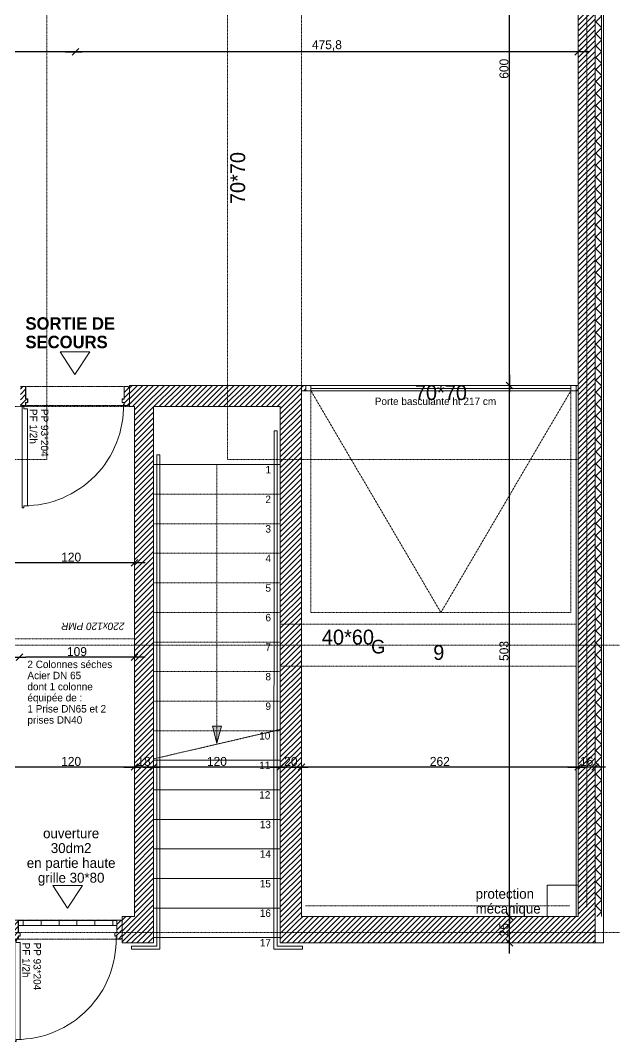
# Model space of a CAD drawing. Header units: millimetres. Extents: x -26249 to 60250, y -21218 to 23336.
# Drawn here: x 16080 to 16642, y -5472 to -4505 of the extents above; entities that cross this region are included whole.
import ezdxf

# ---------------------------------------------------------------- set-up
doc = ezdxf.new("R2010")
doc.units = ezdxf.units.MM
for name, pattern in [('Style de ligne -1', [0.41664, 0.20828, -0.20836]), ('Style de ligne -13', [0.147638, 0.098425, -0.049213]), ('Style de ligne -5', [0.20828, 0.069425, -0.138855]), ('Style de ligne -6', [1.04164, 0.625, -0.20828, 0.06943, -0.13893]), ('VW-01', [0.41656, 0.20828, -0.20828])]:
    doc.linetypes.add(name, pattern=pattern)
doc.layers.add('B BATI-structure', color=1, linetype='VW-01', lineweight=18, true_color=0xff0000)
doc.layers.add('C ANNOTATIONS-axes horizontaux', color=1, linetype='Style de ligne -1', lineweight=13, true_color=0xff0000)
for name, color, linetype, lineweight in [('B GÈnÈral_Hatch', 7, 'Continuous', 5), ('B Général', 7, 'Continuous', 5), ('C ANNOTATIONS-cotation', 7, 'Continuous', 5), ('C ANNOTATIONS-PMR', 7, 'Style de ligne -5', 5), ('C ANNOTATIONS-prestations', 7, 'Continuous', 5), ('C ANNOTATIONS-prestations_Hatch', 7, 'Continuous', 5), ('C ANNOTATIONS-texte', 7, 'Continuous', 5)]:
    doc.layers.add(name, color=color, linetype=linetype, lineweight=lineweight)
doc.styles.add('Arial', font='arial.ttf')
doc.styles.add('Eurostile', font='')
doc.styles.add('Eurostile (bold)', font='')
doc.styles.add('Eurostile (italic)', font='')
doc.styles.get('Eurostile').set_extended_font_data('Eurostile')
doc.styles.get('Eurostile (bold)').set_extended_font_data('Eurostile', bold=True)
doc.styles.get('Eurostile (italic)').set_extended_font_data('Eurostile', italic=True)
doc.dimstyles.new('100é', dxfattribs={"dimtxt": 20.229601, "dimasz": 6.232178, "dimexe": 10, "dimexo": 25, "dimgap": 1, "dimtad": 1, "dimdec": 1, "dimtxsty": 'Arial', "dimblk": 'VW_SLASH', "dimblk1": 'VW_SLASH', "dimblk2": 'VW_SLASH', "dimcen": 0, "dimdle": 10, "dimazin": 0, "dimtfac": 1, "dimtdec": 1, "dimtix": 1, "dimtmove": 0, "dimatfit": 0, "dimldrblk": 'VW_FILLEDARROW', "dimfxl": 25, "dimfxlon": 1, "dimfrac": 2, "dimtolj": 1, "dimarcsym": 0})
pattern_1 = [(45, (8993.1033, -8630.2194), (2.4253472, -2.6458333), [])]
pattern_2 = [(45, (0, 0), (2.42535, -2.64583), [])]

# ---------------------------------------------------------------- blocks, each defined once
blk = doc.blocks.new('Rectangle 220.120 PMR')
at = {"layer": 'B Général', "color": 154, "linetype": 'VW-01', "true_color": 0x0053a6, "flags": 128}
blk.add_lwpolyline([(-60, 110), (60, 110), (60, -110), (-60, -110)], close=True, dxfattribs=at)
at = {"layer": 'B Général', "color": 154, "true_color": 0x0053a6, "insert": (-20.59, 98.12), "char_height": 7.059, "attachment_point": 5, "line_spacing_factor": 0.894142, "style": 'Eurostile (italic)'}
blk.add_mtext('220x120 PMR', dxfattribs=at)
blk = doc.blocks.new('Porte basculante ht200cm')
at = {"layer": 'B Général', "color": 7, "linetype": 'Style de ligne -1', "lineweight": 5}
for p, q in [((-123, -2.5), (0, -212.5)), ((0, -212.5), (123, -2.5))]:
    blk.add_line(p, q, dxfattribs=at)
at = {"layer": 'B Général', "color": 7, "linetype": 'Continuous', "lineweight": 5, "flags": 128}
for points in [[(-128, 2.5), (128, 2.5), (128, -2.5), (-128, -2.5)], [(-123, 2.5), (123, 2.5), (123, -0.5), (-123, -0.5)]]:
    blk.add_lwpolyline(points, close=True, dxfattribs=at)
at = {"layer": 'B Général', "flags": 128}
for points in [[(-128, 2.5), (-123, 2.5), (-123, -2.5), (-128, -2.5)], [(123, 2.5), (128, 2.5), (128, -2.5), (123, -2.5)]]:
    blk.add_lwpolyline(points, close=True, dxfattribs=at)
at = {"layer": 'B Général', "color": 7, "linetype": 'Style de ligne -1', "lineweight": 5, "flags": 128}
blk.add_lwpolyline([(-123, -2.5), (123, -2.5), (123, -212.5), (-123, -212.5)], close=True, dxfattribs=at)
at = {"layer": 'B Général', "insert": (-66, -238.42), "char_height": 12.94, "attachment_point": 1, "line_spacing_factor": 0.894142, "style": 'Eurostile'}
blk.add_mtext('G', dxfattribs=at)
at = {"layer": 'C ANNOTATIONS-prestations', "insert": (-62.58, -8.98), "char_height": 7.059, "attachment_point": 1, "line_spacing_factor": 0.894142, "style": 'Eurostile'}
blk.add_mtext('Porte basculante ht 217 cm', dxfattribs=at)
blk = doc.blocks.new('Groupe-2-1')
at = {"layer": 'B GÈnÈral_Hatch', "linetype": 'Continuous', "lineweight": 0}
blk.add_hatch(color=7, dxfattribs=at).paths.add_polyline_path([(7276.74, 3456.58), (7272.48, 3440.7), (7268.23, 3456.58)])
at = {"layer": 'B Général', "color": 7, "linetype": 'VW-01'}
for p, q in [((7212.48, 3704.39), (7332.48, 3704.39)), ((7272.48, 3704.39), (7272.48, 3440.7)), ((7212.48, 3676.39), (7332.48, 3676.39)), ((7212.48, 3648.39), (7332.48, 3648.39)), ((7212.48, 3620.39), (7332.48, 3620.39)), ((7212.48, 3592.39), (7332.48, 3592.39)), ((7212.48, 3564.39), (7332.48, 3564.39)), ((7212.48, 3536.39), (7332.48, 3536.39)), ((7212.48, 3508.39), (7332.48, 3508.39)), ((7212.48, 3480.39), (7332.48, 3480.39)), ((7212.48, 3425.68), (7332.48, 3453.55)), ((7212.48, 3452.39), (7332.48, 3452.39))]:
    blk.add_line(p, q, dxfattribs=at)
at = {"layer": 'B Général', "color": 7, "linetype": 'Continuous'}
for p, q in [((7212.48, 3424.39), (7332.48, 3424.39)), ((7212.48, 3396.39), (7332.48, 3396.39)), ((7212.48, 3368.39), (7332.48, 3368.39)), ((7212.48, 3340.39), (7332.48, 3340.39)), ((7212.48, 3312.39), (7332.48, 3312.39)), ((7212.48, 3284.39), (7332.48, 3284.39)), ((7212.48, 3256.39), (7332.48, 3256.39))]:
    blk.add_line(p, q, dxfattribs=at)
at = {"layer": 'B Général', "color": 7, "linetype": 'Continuous', "lineweight": 5, "flags": 128}
for points in [[(7353.49, 3248.43), (7353.49, 3245.43), (7326.49, 3245.43), (7326.49, 3254.38), (7326.48, 3254.39), (7326.54, 3736.39), (7329.48, 3736.39), (7329.48, 3248.43)], [(7191.48, 3248.43), (7191.48, 3245.43), (7218.48, 3245.43), (7218.48, 3254.38), (7218.48, 3254.39), (7218.43, 3713.57), (7215.49, 3713.57), (7215.48, 3248.43)], [(7276.74, 3456.58), (7272.48, 3440.7), (7268.23, 3456.58)]]:
    blk.add_lwpolyline(points, close=True, dxfattribs=at)
at = {"layer": 'B Général', "color": 7, "linetype": 'VW-01', "flags": 128}
blk.add_lwpolyline([(7332.48, 3453.55), (7332.48, 3704.39), (7212.48, 3704.39), (7212.48, 3425.68)], dxfattribs=at)
at = {"layer": 'C ANNOTATIONS-prestations', "attachment_point": 2, "line_spacing_factor": 0.894142, "style": 'Eurostile'}
for s, insert, char_height in [('1', (7321.04, 3703.09), 7.06), ('2', (7321.04, 3675.09), 7.06), ('3', (7321.04, 3647.09), 7.06), ('4', (7321.04, 3619.09), 7.06), ('5', (7321.04, 3591.09), 7.06), ('6', (7321.04, 3563.09), 7.06), ('7', (7321.04, 3535.09), 7.06), ('8', (7321.04, 3507.09), 7.06), ('9', (7321.04, 3479.09), 7.06), ('10', (7317.79, 3451.09), 7.059), ('11', (7317.79, 3423.09), 7.059), ('12', (7317.79, 3395.09), 7.059), ('13', (7318.3, 3367.09), 7.059), ('14', (7318.3, 3339.09), 7.059), ('15', (7318.3, 3311.09), 7.059), ('16', (7318.3, 3283.09), 7.059), ('17', (7318.3, 3255.09), 7.059)]:
    blk.add_mtext(s, dxfattribs=dict(at, insert=insert, char_height=char_height))
blk = doc.blocks.new('Parking Spaces-6')
at = {"layer": 'B Général', "color": 7, "linetype": 'Continuous', "lineweight": 5}
for p, q in [((0, 0), (0, 500)), ((260, 0), (260, 500)), ((0, 0), (260, 0))]:
    blk.add_line(p, q, dxfattribs=at)
at = {"layer": 'B Général', "color": 7, "insert": (130, 250), "char_height": 14.12, "attachment_point": 5, "line_spacing_factor": 0.894142, "style": 'Eurostile'}
blk.add_mtext('9', dxfattribs=at)
blk = doc.blocks.new('PP 93_204 PF1_2h mur20')
at = {"layer": 'B GÈnÈral_Hatch', "linetype": 'Continuous', "lineweight": 5}
h = blk.add_hatch(dxfattribs=at)
h.set_pattern_fill('50_BETON', style=0, pattern_type=2)
h.set_pattern_definition(pattern_2)
edge = h.paths.add_edge_path()
edge.add_line((-51.6, -8.95), (-50.94, -8.37))
edge.add_line((-50.94, -8.37), (-50.93, -8.36))
edge.add_arc((-50.79, -8.52), 0.2, 48.99091, 131.00909, ccw=False)
edge.add_line((-50.66, -8.36), (-50.65, -8.37))
edge.add_line((-50.65, -8.37), (-50.1, -8.86))
edge.add_line((-50.1, -8.86), (-50.1, -8.86))
edge.add_arc((-50.06, -8.82), 0.05, 228.99091, 270)
edge.add_line((-50.06, -8.87), (-50.06, -8.87))
edge.add_line((-50.06, -8.87), (-46.7, -8.87))
edge.add_line((-46.7, -8.87), (-46.69, -8.87))
edge.add_arc((-46.69, -8.83), 0.0435, 270, 360)
edge.add_line((-46.65, -8.83), (-46.65, 2.7))
edge.add_arc((-46.48, 2.7), 0.174, 90, 180, ccw=False)
edge.add_line((-46.48, 2.87), (-46.45, 2.87))
edge.add_line((-46.45, 2.87), (-44.9, 2.87))
edge.add_line((-44.9, 2.87), (-44.89, 2.87))
edge.add_arc((-44.89, 2.91), 0.0435, 270, 360)
edge.add_line((-44.85, 2.91), (-44.85, 5.96))
edge.add_arc((-44.89, 5.96), 0.0435, 0, 90)
edge.add_line((-44.89, 6), (-44.9, 6))
edge.add_line((-44.9, 6), (-46.45, 6))
edge.add_line((-46.45, 6), (-46.48, 6))
edge.add_arc((-46.48, 6.17), 0.174, 180, 270, ccw=False)
edge.add_line((-46.65, 6.17), (-46.65, 8.83))
edge.add_arc((-46.69, 8.83), 0.0435, 0, 90)
edge.add_line((-46.69, 8.87), (-46.7, 8.87))
edge.add_line((-46.7, 8.87), (-50.06, 8.87))
edge.add_line((-50.06, 8.87), (-50.06, 8.87))
edge.add_arc((-50.06, 8.82), 0.05, 90, 131.00909)
edge.add_line((-50.1, 8.86), (-50.1, 8.86))
edge.add_line((-50.1, 8.86), (-50.65, 8.37))
edge.add_line((-50.65, 8.37), (-50.66, 8.37))
edge.add_arc((-50.79, 8.52), 0.2, 233.09668, 311.00909, ccw=False)
edge.add_line((-50.91, 8.36), (-50.92, 8.36))
edge.add_line((-50.92, 8.36), (-51.44, 8.81))
edge.add_line((-51.44, 8.81), (-51.44, 8.81))
edge.add_line((-51.44, 8.81), (-51.6, 8.95))
edge.add_line((-51.6, 8.95), (-51.6, -8.95))
h = blk.add_hatch(dxfattribs=at)
h.set_pattern_fill('50_BETON', style=0, pattern_type=2)
h.set_pattern_definition(pattern_2)
edge = h.paths.add_edge_path()
edge.add_line((51.6, -8.95), (50.94, -8.37))
edge.add_line((50.94, -8.37), (50.93, -8.36))
edge.add_arc((50.79, -8.52), 0.2, 48.99091, 131.00909)
edge.add_line((50.66, -8.36), (50.65, -8.37))
edge.add_line((50.65, -8.37), (50.1, -8.86))
edge.add_line((50.1, -8.86), (50.1, -8.86))
edge.add_arc((50.06, -8.82), 0.05, 270, 311.00909, ccw=False)
edge.add_line((50.06, -8.87), (50.06, -8.87))
edge.add_line((50.06, -8.87), (46.7, -8.87))
edge.add_line((46.7, -8.87), (46.69, -8.87))
edge.add_arc((46.69, -8.83), 0.0435, 180, 270, ccw=False)
edge.add_line((46.65, -8.83), (46.65, 2.7))
edge.add_arc((46.48, 2.7), 0.174, 0, 90)
edge.add_line((46.48, 2.87), (46.45, 2.87))
edge.add_line((46.45, 2.87), (44.9, 2.87))
edge.add_line((44.9, 2.87), (44.89, 2.87))
edge.add_arc((44.89, 2.91), 0.0435, 180, 270, ccw=False)
edge.add_line((44.85, 2.91), (44.85, 5.96))
edge.add_arc((44.89, 5.96), 0.0435, 90, 180, ccw=False)
edge.add_line((44.89, 6), (44.9, 6))
edge.add_line((44.9, 6), (46.45, 6))
edge.add_line((46.45, 6), (46.48, 6))
edge.add_arc((46.48, 6.17), 0.174, 270, 360)
edge.add_line((46.65, 6.17), (46.65, 8.83))
edge.add_arc((46.69, 8.83), 0.0435, 90, 180, ccw=False)
edge.add_line((46.69, 8.87), (46.7, 8.87))
edge.add_line((46.7, 8.87), (50.06, 8.87))
edge.add_line((50.06, 8.87), (50.06, 8.87))
edge.add_arc((50.06, 8.82), 0.05, 48.99091, 90, ccw=False)
edge.add_line((50.1, 8.86), (50.1, 8.86))
edge.add_line((50.1, 8.86), (50.65, 8.37))
edge.add_line((50.65, 8.37), (50.66, 8.37))
edge.add_arc((50.79, 8.52), 0.2, 228.99091, 306.90332)
edge.add_line((50.91, 8.36), (50.92, 8.36))
edge.add_line((50.92, 8.36), (51.44, 8.81))
edge.add_line((51.44, 8.81), (51.44, 8.81))
edge.add_line((51.44, 8.81), (51.6, 8.95))
edge.add_line((51.6, 8.95), (51.6, -8.95))
at = {"layer": 'B Général', "linetype": 'Style de ligne -13', "lineweight": 5}
for p, q in [((46.7, 9), (-46.7, 9)), ((46.7, -9), (-46.7, -9))]:
    blk.add_line(p, q, dxfattribs=at)
at = {"layer": 'B Général', "color": 7, "linetype": 'Continuous', "lineweight": 5, "flags": 128}
blk.add_lwpolyline([(45, 12), (48.5, 12), (48.5, 10), (50, 10), (50.01, 106), (48.51, 106), (48.51, 104), (45.01, 104)], close=True, dxfattribs=at)
at = {"layer": 'B Général', "linetype": 'Continuous', "lineweight": 5, "flags": 128}
for points in [[(-46.5, 8.83), (-46.5, 6.17, 0.414214), (-46.46, 6.13), (-46.45, 6.13), (-44.9, 6.13), (-44.87, 6.13, -0.414214), (-44.7, 5.96), (-44.7, 2.91, -0.414214), (-44.87, 2.74), (-44.9, 2.74), (-46.45, 2.74), (-46.46, 2.74, 0.414214), (-46.5, 2.7), (-46.5, -8.83, -0.414214), (-46.67, -9), (-46.7, -9), (-50.06, -9), (-50.07, -9, -0.18087), (-50.2, -8.95), (-50.2, -8.95), (-50.76, -8.47), (-50.76, -8.46, 0.373975), (-50.83, -8.46), (-50.83, -8.47), (-51.49, -9.04), (-51.6, -8.95), (-50.94, -8.37), (-50.93, -8.36, -0.373975), (-50.66, -8.36), (-50.65, -8.37), (-50.1, -8.86), (-50.1, -8.86, 0.18087), (-50.06, -8.87), (-50.06, -8.87), (-46.7, -8.87), (-46.69, -8.87, 0.414214), (-46.65, -8.83), (-46.65, 2.7, -0.414214), (-46.48, 2.87), (-46.45, 2.87), (-44.9, 2.87), (-44.89, 2.87, 0.414214), (-44.85, 2.91), (-44.85, 5.96, 0.414214), (-44.89, 6), (-44.9, 6), (-46.45, 6), (-46.48, 6, -0.414214), (-46.65, 6.17), (-46.65, 8.83, 0.414214), (-46.69, 8.87), (-46.7, 8.87), (-50.06, 8.87), (-50.06, 8.87, 0.18087), (-50.1, 8.86), (-50.1, 8.86), (-50.65, 8.37), (-50.66, 8.37, -0.353689), (-50.91, 8.36), (-50.92, 8.36), (-51.44, 8.81), (-51.44, 8.81), (-51.6, 8.95), (-51.49, 9.04), (-50.88, 8.51, 0.385556), (-50.77, 8.46), (-50.76, 8.47), (-50.2, 8.95), (-50.2, 8.95, -0.18087), (-50.07, 9), (-50.06, 9), (-46.7, 9), (-46.67, 9, -0.414214)], [(46.5, 8.83), (46.5, 6.17, -0.414214), (46.46, 6.13), (46.45, 6.13), (44.9, 6.13), (44.87, 6.13, 0.414214), (44.7, 5.96), (44.7, 2.91, 0.414214), (44.87, 2.74), (44.9, 2.74), (46.45, 2.74), (46.46, 2.74, -0.414214), (46.5, 2.7), (46.5, -8.83, 0.414214), (46.67, -9), (46.7, -9), (50.06, -9), (50.07, -9, 0.18087), (50.2, -8.95), (50.2, -8.95), (50.76, -8.47), (50.76, -8.46, -0.373975), (50.83, -8.46), (50.83, -8.47), (51.49, -9.04), (51.6, -8.95), (50.94, -8.37), (50.93, -8.36, 0.373975), (50.66, -8.36), (50.65, -8.37), (50.1, -8.86), (50.1, -8.86, -0.18087), (50.06, -8.87), (50.06, -8.87), (46.7, -8.87), (46.69, -8.87, -0.414214), (46.65, -8.83), (46.65, 2.7, 0.414214), (46.48, 2.87), (46.45, 2.87), (44.9, 2.87), (44.89, 2.87, -0.414214), (44.85, 2.91), (44.85, 5.96, -0.414214), (44.89, 6), (44.9, 6), (46.45, 6), (46.48, 6, 0.414214), (46.65, 6.17), (46.65, 8.83, -0.414214), (46.69, 8.87), (46.7, 8.87), (50.06, 8.87), (50.06, 8.87, -0.18087), (50.1, 8.86), (50.1, 8.86), (50.65, 8.37), (50.66, 8.37, 0.353689), (50.91, 8.36), (50.92, 8.36), (51.44, 8.81), (51.44, 8.81), (51.6, 8.95), (51.49, 9.04), (50.88, 8.51, -0.385556), (50.77, 8.46), (50.76, 8.47), (50.2, 8.95), (50.2, 8.95, 0.18087), (50.07, 9), (50.06, 9), (46.7, 9), (46.67, 9, 0.414214)]]:
    blk.add_lwpolyline(points, format="xyb", close=True, dxfattribs=at)
at = {"layer": 'B Général', "color": 250, "linetype": 'Continuous', "lineweight": 5, "true_color": 0x444444, "flags": 128}
blk.add_lwpolyline([(0, -20.5), (-14, -41.85), (14, -41.85)], close=True, dxfattribs=at)
at = {"layer": 'B Général', "linetype": 'Continuous', "lineweight": 5}
blk.add_circle((48.5, 9.5), 0.5, dxfattribs=at)
at = {"layer": 'B Général', "color": 7, "linetype": 'Continuous', "lineweight": 5}
blk.add_arc((48.5, 9.5), 94.5, 90, 181.23226, dxfattribs=at)
at = {"layer": 'C ANNOTATIONS-prestations', "insert": (25.17, 12.23), "char_height": 7.059, "attachment_point": 1, "rotation": 90, "line_spacing_factor": 0.894142, "style": 'Eurostile'}
blk.add_mtext('PP 93*204\\PPF 1/2h\\P', dxfattribs=at)
blk = doc.blocks.new('VW_SLASH')
at = {"color": 0, "linetype": 'ByBlock', "lineweight": -2}
blk.add_line((1.6, 0), (-1, 0), dxfattribs=at)
at = {"color": 0, "linetype": 'Continuous', "lineweight": 20, "flags": 128}
blk.add_lwpolyline([(0.5, 0.5), (-0.5, -0.5)], dxfattribs=at)
blk = doc.blocks.new('*D625')
at = {"layer": 'C ANNOTATIONS-cotation', "color": 0, "linetype": 'Continuous', "lineweight": -2, "transparency": 16777216}
for p, q in [((13638.02, -4534.91), (14865.87, -4534.91)), ((16125.56, -4534.91), (14897.72, -4534.91))]:
    blk.add_line(p, q, dxfattribs=at)
at = {"layer": 'Defpoints', "color": 0, "linetype": 'Continuous', "transparency": 16777216}
for p in [(13631.79, -4534.91), (16131.79, -4534.91), (16131.79, -4534.91)]:
    blk.add_point(p, dxfattribs=at)
at = {"layer": 'C ANNOTATIONS-cotation', "color": 0, "linetype": 'Continuous', "lineweight": -2, "transparency": 16777216, "xscale": 6.232177734375, "yscale": 6.232177734375, "zscale": 6.232177734375, "rotation": 180}
blk.add_blockref('VW_SLASH', (13631.79, -4534.91), dxfattribs=at)
at = {"layer": 'C ANNOTATIONS-cotation', "color": 0, "linetype": 'Continuous', "lineweight": -2, "transparency": 16777216, "xscale": 6.232177734375, "yscale": 6.232177734375, "zscale": 6.232177734375}
blk.add_blockref('VW_SLASH', (16131.79, -4534.91), dxfattribs=at)
at = {"layer": 'C ANNOTATIONS-cotation', "color": 0, "linetype": 'Continuous', "lineweight": 5, "transparency": 16777216, "insert": (14881.79, -4534.91), "char_height": 8.471, "attachment_point": 5, "style": 'Eurostile'}
blk.add_mtext('\\A1;2500', dxfattribs=at)
blk = doc.blocks.new('VW_FILLEDARROW')
at = {"linetype": 'Continuous', "lineweight": 0}
blk.add_hatch(color=0, dxfattribs=at).paths.add_polyline_path([(-1.6, 0.43), (0, 0), (-1.6, -0.43)])
at = {"color": 0, "linetype": 'Continuous', "lineweight": 5, "flags": 128}
blk.add_lwpolyline([(-1.6, 0.43), (0, 0), (-1.6, -0.43)], close=True, dxfattribs=at)
blk = doc.blocks.new('*D626')
at = {"layer": 'C ANNOTATIONS-cotation', "color": 0, "linetype": 'Continuous', "lineweight": -2, "transparency": 16777216}
blk.add_line((16601.36, -4534.91), (16138.02, -4534.91), dxfattribs=at)
at = {"layer": 'Defpoints', "color": 0, "linetype": 'Continuous', "transparency": 16777216}
for p in [(16131.79, -4534.91), (16131.79, -4534.91), (16607.59, -4534.91)]:
    blk.add_point(p, dxfattribs=at)
at = {"layer": 'C ANNOTATIONS-cotation', "color": 0, "linetype": 'Continuous', "lineweight": -2, "transparency": 16777216, "xscale": 6.232177734375, "yscale": 6.232177734375, "zscale": 6.232177734375, "rotation": 180}
blk.add_blockref('VW_SLASH', (16131.79, -4534.91), dxfattribs=at)
at = {"layer": 'C ANNOTATIONS-cotation', "color": 0, "linetype": 'Continuous', "lineweight": -2, "transparency": 16777216, "xscale": 6.232177734375, "yscale": 6.232177734375, "zscale": 6.232177734375}
blk.add_blockref('VW_SLASH', (16607.59, -4534.91), dxfattribs=at)
at = {"layer": 'C ANNOTATIONS-cotation', "color": 0, "linetype": 'Continuous', "lineweight": 5, "transparency": 16777216, "insert": (16369.69, -4528.86), "char_height": 8.471, "attachment_point": 5, "style": 'Eurostile'}
blk.add_mtext('\\A1;475,8', dxfattribs=at)
blk = doc.blocks.new('*D647')
at = {"layer": 'C ANNOTATIONS-cotation', "color": 0, "linetype": 'Continuous', "lineweight": -2, "transparency": 16777216}
blk.add_line((16542.59, -4844.6), (16542.59, -4257.06), dxfattribs=at)
at = {"layer": 'Defpoints', "color": 0, "linetype": 'Continuous', "transparency": 16777216}
for p in [(16347.59, -4250.83), (16542.59, -4250.83), (16345.59, -4850.83)]:
    blk.add_point(p, dxfattribs=at)
at = {"layer": 'C ANNOTATIONS-cotation', "color": 0, "linetype": 'Continuous', "lineweight": -2, "transparency": 16777216, "xscale": 6.232177734375, "yscale": 6.232177734375, "zscale": 6.232177734375}
for p, rotation in [((16542.59, -4250.83), 90), ((16542.59, -4850.83), 270)]:
    blk.add_blockref('VW_SLASH', p, dxfattribs=dict(at, rotation=rotation))
at = {"layer": 'C ANNOTATIONS-cotation', "color": 0, "linetype": 'Continuous', "lineweight": 5, "transparency": 16777216, "insert": (16537.35, -4550.83), "char_height": 8.471, "attachment_point": 5, "rotation": 90, "style": 'Eurostile'}
blk.add_mtext('\\A1;600', dxfattribs=at)
blk = doc.blocks.new('*D648')
at = {"layer": 'C ANNOTATIONS-cotation', "color": 0, "linetype": 'Continuous', "lineweight": -2, "transparency": 16777216}
blk.add_line((16542.59, -5347.6), (16542.59, -4857.06), dxfattribs=at)
at = {"layer": 'Defpoints', "color": 0, "linetype": 'Continuous', "transparency": 16777216}
for p in [(16345.59, -4850.83), (16542.59, -4850.83), (16398.6, -5353.83)]:
    blk.add_point(p, dxfattribs=at)
at = {"layer": 'C ANNOTATIONS-cotation', "color": 0, "linetype": 'Continuous', "lineweight": -2, "transparency": 16777216, "xscale": 6.232177734375, "yscale": 6.232177734375, "zscale": 6.232177734375}
for p, rotation in [((16542.59, -4850.83), 90), ((16542.59, -5353.83), 270)]:
    blk.add_blockref('VW_SLASH', p, dxfattribs=dict(at, rotation=rotation))
at = {"layer": 'C ANNOTATIONS-cotation', "color": 0, "linetype": 'Continuous', "lineweight": 5, "transparency": 16777216, "insert": (16537.35, -5102.33), "char_height": 8.471, "attachment_point": 5, "rotation": 90, "style": 'Eurostile'}
blk.add_mtext('\\A1;503', dxfattribs=at)
blk = doc.blocks.new('*D649')
at = {"layer": 'C ANNOTATIONS-cotation', "color": 0, "linetype": 'Continuous', "lineweight": -2, "transparency": 16777216}
blk.add_line((16542.59, -5372.56), (16542.59, -5360.06), dxfattribs=at)
at = {"layer": 'Defpoints', "color": 0, "linetype": 'Continuous', "transparency": 16777216}
for p in [(16398.6, -5353.83), (16542.59, -5353.83), (16398.6, -5378.79)]:
    blk.add_point(p, dxfattribs=at)
at = {"layer": 'C ANNOTATIONS-cotation', "color": 0, "linetype": 'Continuous', "lineweight": -2, "transparency": 16777216, "xscale": 6.232177734375, "yscale": 6.232177734375, "zscale": 6.232177734375}
for p, rotation in [((16542.59, -5353.83), 90), ((16542.59, -5378.79), 270)]:
    blk.add_blockref('VW_SLASH', p, dxfattribs=dict(at, rotation=rotation))
at = {"layer": 'C ANNOTATIONS-cotation', "color": 0, "linetype": 'Continuous', "lineweight": 5, "transparency": 16777216, "insert": (16537.35, -5366.31), "char_height": 8.471, "attachment_point": 5, "rotation": 90, "style": 'Eurostile'}
blk.add_mtext('\\A1;25', dxfattribs=at)
blk = doc.blocks.new('*D666')
at = {"layer": 'C ANNOTATIONS-cotation', "color": 0, "linetype": 'Continuous', "lineweight": -2, "transparency": 16777216}
blk.add_line((16181.36, -5212.22), (16073.82, -5212.22), dxfattribs=at)
at = {"layer": 'Defpoints', "color": 0, "linetype": 'Continuous', "transparency": 16777216}
for p in [(16067.59, -5212.22), (16067.59, -5267.22), (16187.59, -5286.96)]:
    blk.add_point(p, dxfattribs=at)
at = {"layer": 'C ANNOTATIONS-cotation', "color": 0, "linetype": 'Continuous', "lineweight": -2, "transparency": 16777216, "xscale": 6.232177734375, "yscale": 6.232177734375, "zscale": 6.232177734375, "rotation": 180}
blk.add_blockref('VW_SLASH', (16067.59, -5212.22), dxfattribs=at)
at = {"layer": 'C ANNOTATIONS-cotation', "color": 0, "linetype": 'Continuous', "lineweight": -2, "transparency": 16777216, "xscale": 6.232177734375, "yscale": 6.232177734375, "zscale": 6.232177734375}
blk.add_blockref('VW_SLASH', (16187.59, -5212.22), dxfattribs=at)
at = {"layer": 'C ANNOTATIONS-cotation', "color": 0, "linetype": 'Continuous', "lineweight": 5, "transparency": 16777216, "insert": (16127.59, -5206.98), "char_height": 8.471, "attachment_point": 5, "style": 'Eurostile'}
blk.add_mtext('\\A1;120', dxfattribs=at)
blk = doc.blocks.new('*D667')
at = {"layer": 'C ANNOTATIONS-cotation', "color": 0, "linetype": 'Continuous', "lineweight": -2, "transparency": 16777216}
blk.add_line((16199.36, -5212.22), (16193.82, -5212.22), dxfattribs=at)
at = {"layer": 'Defpoints', "color": 0, "linetype": 'Continuous', "transparency": 16777216}
for p in [(16187.59, -5212.22), (16187.59, -5286.96), (16205.59, -5308.72)]:
    blk.add_point(p, dxfattribs=at)
at = {"layer": 'C ANNOTATIONS-cotation', "color": 0, "linetype": 'Continuous', "lineweight": -2, "transparency": 16777216, "xscale": 6.232177734375, "yscale": 6.232177734375, "zscale": 6.232177734375, "rotation": 180}
blk.add_blockref('VW_SLASH', (16187.59, -5212.22), dxfattribs=at)
at = {"layer": 'C ANNOTATIONS-cotation', "color": 0, "linetype": 'Continuous', "lineweight": -2, "transparency": 16777216, "xscale": 6.232177734375, "yscale": 6.232177734375, "zscale": 6.232177734375}
blk.add_blockref('VW_SLASH', (16205.59, -5212.22), dxfattribs=at)
at = {"layer": 'C ANNOTATIONS-cotation', "color": 0, "linetype": 'Continuous', "lineweight": 5, "transparency": 16777216, "insert": (16196.59, -5206.98), "char_height": 8.471, "attachment_point": 5, "style": 'Eurostile'}
blk.add_mtext('\\A1;18', dxfattribs=at)
blk = doc.blocks.new('*D668')
at = {"layer": 'C ANNOTATIONS-cotation', "color": 0, "linetype": 'Continuous', "lineweight": -2, "transparency": 16777216}
blk.add_line((16319.36, -5212.22), (16211.82, -5212.22), dxfattribs=at)
at = {"layer": 'Defpoints', "color": 0, "linetype": 'Continuous', "transparency": 16777216}
for p in [(16205.59, -5212.22), (16205.59, -5308.72), (16325.59, -5300.82)]:
    blk.add_point(p, dxfattribs=at)
at = {"layer": 'C ANNOTATIONS-cotation', "color": 0, "linetype": 'Continuous', "lineweight": -2, "transparency": 16777216, "xscale": 6.232177734375, "yscale": 6.232177734375, "zscale": 6.232177734375, "rotation": 180}
blk.add_blockref('VW_SLASH', (16205.59, -5212.22), dxfattribs=at)
at = {"layer": 'C ANNOTATIONS-cotation', "color": 0, "linetype": 'Continuous', "lineweight": -2, "transparency": 16777216, "xscale": 6.232177734375, "yscale": 6.232177734375, "zscale": 6.232177734375}
blk.add_blockref('VW_SLASH', (16325.59, -5212.22), dxfattribs=at)
at = {"layer": 'C ANNOTATIONS-cotation', "color": 0, "linetype": 'Continuous', "lineweight": 5, "transparency": 16777216, "insert": (16265.59, -5206.98), "char_height": 8.471, "attachment_point": 5, "style": 'Eurostile'}
blk.add_mtext('\\A1;120', dxfattribs=at)
blk = doc.blocks.new('*D669')
at = {"layer": 'C ANNOTATIONS-cotation', "color": 0, "linetype": 'Continuous', "lineweight": -2, "transparency": 16777216}
blk.add_line((16339.36, -5212.22), (16331.82, -5212.22), dxfattribs=at)
at = {"layer": 'Defpoints', "color": 0, "linetype": 'Continuous', "transparency": 16777216}
for p in [(16325.59, -5212.22), (16325.59, -5300.82), (16345.59, -5308.22)]:
    blk.add_point(p, dxfattribs=at)
at = {"layer": 'C ANNOTATIONS-cotation', "color": 0, "linetype": 'Continuous', "lineweight": -2, "transparency": 16777216, "xscale": 6.232177734375, "yscale": 6.232177734375, "zscale": 6.232177734375, "rotation": 180}
blk.add_blockref('VW_SLASH', (16325.59, -5212.22), dxfattribs=at)
at = {"layer": 'C ANNOTATIONS-cotation', "color": 0, "linetype": 'Continuous', "lineweight": -2, "transparency": 16777216, "xscale": 6.232177734375, "yscale": 6.232177734375, "zscale": 6.232177734375}
blk.add_blockref('VW_SLASH', (16345.59, -5212.22), dxfattribs=at)
at = {"layer": 'C ANNOTATIONS-cotation', "color": 0, "linetype": 'Continuous', "lineweight": 5, "transparency": 16777216, "insert": (16335.59, -5206.98), "char_height": 8.471, "attachment_point": 5, "style": 'Eurostile'}
blk.add_mtext('\\A1;20', dxfattribs=at)
blk = doc.blocks.new('*D670')
at = {"layer": 'C ANNOTATIONS-cotation', "color": 0, "linetype": 'Continuous', "lineweight": -2, "transparency": 16777216}
blk.add_line((16601.36, -5212.22), (16351.82, -5212.22), dxfattribs=at)
at = {"layer": 'Defpoints', "color": 0, "linetype": 'Continuous', "transparency": 16777216}
for p in [(16345.59, -5212.22), (16345.59, -5308.22), (16607.59, -5313.72)]:
    blk.add_point(p, dxfattribs=at)
at = {"layer": 'C ANNOTATIONS-cotation', "color": 0, "linetype": 'Continuous', "lineweight": -2, "transparency": 16777216, "xscale": 6.232177734375, "yscale": 6.232177734375, "zscale": 6.232177734375, "rotation": 180}
blk.add_blockref('VW_SLASH', (16345.59, -5212.22), dxfattribs=at)
at = {"layer": 'C ANNOTATIONS-cotation', "color": 0, "linetype": 'Continuous', "lineweight": -2, "transparency": 16777216, "xscale": 6.232177734375, "yscale": 6.232177734375, "zscale": 6.232177734375}
blk.add_blockref('VW_SLASH', (16607.59, -5212.22), dxfattribs=at)
at = {"layer": 'C ANNOTATIONS-cotation', "color": 0, "linetype": 'Continuous', "lineweight": 5, "transparency": 16777216, "insert": (16476.59, -5206.98), "char_height": 8.471, "attachment_point": 5, "style": 'Eurostile'}
blk.add_mtext('\\A1;262', dxfattribs=at)
blk = doc.blocks.new('*D671')
at = {"layer": 'C ANNOTATIONS-cotation', "color": 0, "linetype": 'Continuous', "lineweight": -2, "transparency": 16777216}
blk.add_line((16617.36, -5212.22), (16613.82, -5212.22), dxfattribs=at)
at = {"layer": 'Defpoints', "color": 0, "linetype": 'Continuous', "transparency": 16777216}
for p in [(16607.59, -5212.22), (16607.59, -5313.72), (16623.59, -5313.72)]:
    blk.add_point(p, dxfattribs=at)
at = {"layer": 'C ANNOTATIONS-cotation', "color": 0, "linetype": 'Continuous', "lineweight": -2, "transparency": 16777216, "xscale": 6.232177734375, "yscale": 6.232177734375, "zscale": 6.232177734375, "rotation": 180}
blk.add_blockref('VW_SLASH', (16607.59, -5212.22), dxfattribs=at)
at = {"layer": 'C ANNOTATIONS-cotation', "color": 0, "linetype": 'Continuous', "lineweight": -2, "transparency": 16777216, "xscale": 6.232177734375, "yscale": 6.232177734375, "zscale": 6.232177734375}
blk.add_blockref('VW_SLASH', (16623.59, -5212.22), dxfattribs=at)
at = {"layer": 'C ANNOTATIONS-cotation', "color": 0, "linetype": 'Continuous', "lineweight": 5, "transparency": 16777216, "insert": (16615.59, -5206.98), "char_height": 8.471, "attachment_point": 5, "style": 'Eurostile'}
blk.add_mtext('\\A1;16', dxfattribs=at)
blk = doc.blocks.new('Groupe-13-1')
at = {"layer": 'B Général', "color": 7, "lineweight": 5, "flags": 128}
for points in [[(7017.57, 3317.83), (7056.48, 3317.83), (7056.48, 3276.43), (7017.57, 3276.43)], [(7585.04, 3305.98), (7614.48, 3305.98), (7614.48, 3276.43), (7585.04, 3276.43)]]:
    blk.add_lwpolyline(points, close=True, dxfattribs=at)
at = {"layer": 'C ANNOTATIONS-prestations', "char_height": 9.412, "attachment_point": 1, "line_spacing_factor": 0.894142, "style": 'Eurostile'}
for insert in [(6949.89, 3302.63), (7517.37, 3302.63)]:
    blk.add_mtext('protection\\Pmécanique ', dxfattribs=dict(at, insert=insert))
blk = doc.blocks.new('*D672')
at = {"layer": 'C ANNOTATIONS-cotation', "color": 0, "linetype": 'Continuous', "lineweight": -2, "transparency": 16777216}
blk.add_line((16181.36, -5108.22), (16084.82, -5108.22), dxfattribs=at)
at = {"layer": 'Defpoints', "color": 0, "linetype": 'Continuous', "transparency": 16777216}
for p in [(16078.59, -5108.22), (16078.59, -5112.31), (16187.59, -5112.31)]:
    blk.add_point(p, dxfattribs=at)
at = {"layer": 'C ANNOTATIONS-cotation', "color": 0, "linetype": 'Continuous', "lineweight": -2, "transparency": 16777216, "xscale": 6.232177734375, "yscale": 6.232177734375, "zscale": 6.232177734375, "rotation": 180}
blk.add_blockref('VW_SLASH', (16078.59, -5108.22), dxfattribs=at)
at = {"layer": 'C ANNOTATIONS-cotation', "color": 0, "linetype": 'Continuous', "lineweight": -2, "transparency": 16777216, "xscale": 6.232177734375, "yscale": 6.232177734375, "zscale": 6.232177734375}
blk.add_blockref('VW_SLASH', (16187.59, -5108.22), dxfattribs=at)
at = {"layer": 'C ANNOTATIONS-cotation', "color": 0, "linetype": 'Continuous', "lineweight": 5, "transparency": 16777216, "insert": (16133.09, -5102.98), "char_height": 8.471, "attachment_point": 5, "style": 'Eurostile'}
blk.add_mtext('\\A1;109', dxfattribs=at)
blk = doc.blocks.new('*D673')
at = {"layer": 'C ANNOTATIONS-cotation', "color": 0, "linetype": 'Continuous', "lineweight": -2, "transparency": 16777216}
blk.add_line((16181.36, -5018.72), (16073.82, -5018.72), dxfattribs=at)
at = {"layer": 'Defpoints', "color": 0, "linetype": 'Continuous', "transparency": 16777216}
for p in [(16067.59, -4998.72), (16187.59, -4998.72), (16067.59, -5018.72)]:
    blk.add_point(p, dxfattribs=at)
at = {"layer": 'C ANNOTATIONS-cotation', "color": 0, "linetype": 'Continuous', "lineweight": -2, "transparency": 16777216, "xscale": 6.232177734375, "yscale": 6.232177734375, "zscale": 6.232177734375, "rotation": 180}
blk.add_blockref('VW_SLASH', (16067.59, -5018.72), dxfattribs=at)
at = {"layer": 'C ANNOTATIONS-cotation', "color": 0, "linetype": 'Continuous', "lineweight": -2, "transparency": 16777216, "xscale": 6.232177734375, "yscale": 6.232177734375, "zscale": 6.232177734375}
blk.add_blockref('VW_SLASH', (16187.59, -5018.72), dxfattribs=at)
at = {"layer": 'C ANNOTATIONS-cotation', "color": 0, "linetype": 'Continuous', "lineweight": 5, "transparency": 16777216, "insert": (16127.59, -5013.48), "char_height": 8.471, "attachment_point": 5, "style": 'Eurostile'}
blk.add_mtext('\\A1;120', dxfattribs=at)

msp = doc.modelspace()

# ---------------------------------------------------------------- hatches: boundary and pattern name
at = {"layer": 'B GÈnÈral_Hatch', "linetype": 'Continuous', "lineweight": 5, "true_color": 0x808080}
h = msp.add_hatch(dxfattribs=at)
h.set_pattern_fill('02_ISOLANT', color=8, angle=90, style=0, pattern_type=2)
h.set_pattern_definition([(135, (8993.103, -8630.2194), (-5.656854, -5.656854), []), (225, (8993.103, -8630.2194), (-5.656854, 5.656854), [])])
h.paths.add_polyline_path([(16623.588, -5353.793), (16629.588, -5353.793), (16629.588, -3722.914), (16623.588, -3729.164)])
at = {"layer": 'B GÈnÈral_Hatch', "linetype": 'Continuous', "lineweight": 5}
h = msp.add_hatch(dxfattribs=at)
h.set_pattern_fill('50_BETON', style=0, pattern_type=2)
h.set_pattern_definition(pattern_1)
h.paths.add_polyline_path([(16607.588, -5353.793), (16623.588, -5378.793), (16623.588, -3729.164), (16607.588, -3745.831)])
h = msp.add_hatch(dxfattribs=at)
h.set_pattern_fill('50_BETON', style=0, pattern_type=2)
h.set_pattern_definition(pattern_1)
h.paths.add_polyline_path([(16325.588, -4870.831), (16345.588, -4850.831), (16182.788, -4850.831), (16182.788, -4870.831)])
h = msp.add_hatch(dxfattribs=at)
h.set_pattern_fill('50_BETON', style=0, pattern_type=2)
h.set_pattern_definition(pattern_1)
h.paths.add_polyline_path([(16345.588, -4850.831), (16325.588, -4870.831), (16325.588, -5378.793), (16345.588, -5353.793)])
h = msp.add_hatch(dxfattribs=at)
h.set_pattern_fill('50_BETON', style=0, pattern_type=2)
h.set_pattern_definition(pattern_1)
h.paths.add_polyline_path([(16345.588, -4850.831), (16345.588, -4855.831), (16349.588, -4855.831), (16349.588, -4850.831)])
h = msp.add_hatch(dxfattribs=at)
h.set_pattern_fill('50_BETON', style=0, pattern_type=2)
h.set_pattern_definition(pattern_1)
h.paths.add_polyline_path([(16605.588, -4850.831), (16605.588, -4855.831), (16607.588, -4855.831), (16607.588, -4850.831)])
h = msp.add_hatch(dxfattribs=at)
h.set_pattern_fill('50_BETON', style=0, pattern_type=2)
h.set_pattern_definition(pattern_1)
h.paths.add_polyline_path([(16205.588, -4870.831), (16187.588, -4870.831), (16187.588, -5353.793), (16205.588, -5378.793)])
h = msp.add_hatch(dxfattribs=at)
h.set_pattern_fill('50_BETON', style=0, pattern_type=2)
h.set_pattern_definition(pattern_1)
h.paths.add_polyline_path([(16175.788, -5378.793), (16205.588, -5378.793), (16187.588, -5353.793), (16175.788, -5353.793)])
h = msp.add_hatch(dxfattribs=at)
h.set_pattern_fill('50_BETON', style=0, pattern_type=2)
h.set_pattern_definition(pattern_1)
h.paths.add_polyline_path([(16345.588, -5353.793), (16325.588, -5378.793), (16623.588, -5378.793), (16607.588, -5353.793)])
at = {"layer": 'C ANNOTATIONS-prestations_Hatch', "linetype": 'Continuous', "lineweight": 5, "true_color": 0x444444}
h = msp.add_hatch(dxfattribs=at)
h.set_pattern_fill('BARDAGE BOIS-2', color=250, style=0, pattern_type=2)
h.set_pattern_definition([(90, (8993.103, -8630.22), (17, 0), [])])
h.paths.add_polyline_path([(16077.688, -5362.467), (16077.688, -5357.467), (16170.688, -5357.467), (16170.688, -5362.467)])

# ---------------------------------------------------------------- linework, layer by layer
at = {"layer": 'B BATI-structure', "flags": 128}
for points in [[(16104.588, -4920.849), (16104.588, -4180.831), (16034.588, -4180.831), (16034.588, -4920.849)], [(16345.588, -4920.849), (16345.588, -4180.831), (16275.588, -4180.831), (16275.588, -4920.849)], [(16607.588, -4920.849), (16607.588, -4850.849), (16345.588, -4850.849), (16345.588, -4920.849)], [(16325.588, -5116.831), (16605.588, -5116.831), (16605.588, -5076.831), (16325.588, -5076.831)]]:
    msp.add_lwpolyline(points, close=True, dxfattribs=at)
at = {"layer": 'B Général', "color": 1, "linetype": 'Style de ligne -6', "lineweight": 13, "true_color": 0xff0000}
msp.add_line((16615.588, -5344.831), (16615.588, -2809.831), dxfattribs=at)
at = {"layer": 'B Général', "color": 7, "linetype": 'Continuous', "lineweight": 13}
for p, q in [((16629.588, -3722.914), (16629.588, -5353.793)), ((16631.588, -3720.831), (16631.588, -5353.793)), ((16631.588, -3720.831), (16631.588, -5353.793)), ((16607.588, -3745.831), (16607.588, -4850.831)), ((16607.588, -4855.831), (16607.588, -5353.793)), ((16631.588, -5378.793), (16631.588, -5353.793))]:
    msp.add_line(p, q, dxfattribs=at)
at = {"layer": 'B Général', "color": 7, "linetype": 'Continuous', "lineweight": 5}
for p, q in [((16629.588, -3722.914), (16629.588, -5353.793)), ((16623.588, -3729.164), (16623.588, -5353.793)), ((16182.788, -4850.831), (16345.588, -4850.831)), ((16182.788, -4870.831), (16182.788, -4850.831)), ((16345.588, -4850.831), (16349.588, -4850.831)), ((16345.588, -4855.831), (16345.588, -4850.831)), ((16345.588, -5353.793), (16345.588, -4850.831)), ((16349.588, -4855.831), (16349.588, -4850.831)), ((16605.588, -4850.831), (16607.588, -4850.831)), ((16605.588, -4855.831), (16605.588, -4850.831)), ((16345.588, -4855.831), (16349.588, -4855.831)), ((16605.588, -4855.831), (16607.588, -4855.831)), ((16182.788, -4870.831), (16187.588, -4870.831)), ((16187.588, -5353.793), (16187.588, -4870.831)), ((16205.588, -4870.831), (16325.588, -4870.831)), ((16205.588, -5378.793), (16205.588, -4870.831)), ((16325.588, -5378.793), (16325.588, -4870.831)), ((16175.788, -5353.793), (16175.788, -5378.793)), ((16187.588, -5353.793), (16175.788, -5353.793)), ((16607.588, -5353.793), (16355.588, -5353.793)), ((16205.588, -5378.793), (16175.788, -5378.793)), ((16623.588, -5378.793), (16325.588, -5378.793)), ((16631.588, -5378.793), (16623.588, -5378.793))]:
    msp.add_line(p, q, dxfattribs=at)
at = {"layer": 'B Général', "color": 7, "linetype": 'Continuous', "lineweight": 18}
for p, q in [((16623.588, -3729.164), (16623.588, -5353.793)), ((16607.588, -3745.831), (16607.588, -5353.793)), ((16182.788, -4850.831), (16345.588, -4850.831)), ((16345.588, -4850.831), (16349.588, -4850.831)), ((16345.588, -5353.793), (16345.588, -4850.831)), ((16605.588, -4850.831), (16607.588, -4850.831)), ((16345.588, -4855.831), (16349.588, -4855.831)), ((16605.588, -4855.831), (16607.588, -4855.831)), ((16182.788, -4870.831), (16187.588, -4870.831)), ((16187.588, -5353.793), (16187.588, -4870.831)), ((16205.588, -4870.831), (16325.588, -4870.831)), ((16205.588, -5378.793), (16205.588, -4870.831)), ((16325.588, -5378.793), (16325.588, -4870.831)), ((16187.588, -5353.793), (16175.788, -5353.793)), ((16607.588, -5353.793), (16355.588, -5353.793)), ((16623.588, -5353.793), (16623.588, -5378.793)), ((16205.588, -5378.793), (16175.788, -5378.793)), ((16623.588, -5378.793), (16325.588, -5378.793))]:
    msp.add_line(p, q, dxfattribs=at)
at = {"layer": 'B Général', "color": 7, "linetype": 'Continuous'}
msp.add_line((16345.588, -4850.831), (16607.588, -4850.831), dxfattribs=at)
at = {"layer": 'B Général', "color": 250, "linetype": 'VW-01', "true_color": 0x444444}
msp.add_line((16349.587, -5343.831), (16599.587, -5343.831), dxfattribs=at)
at = {"layer": 'C ANNOTATIONS-axes horizontaux', "color": 5, "true_color": 0x0000ff}
for p, q in [((21363.916, -5096.831), (11953.916, -5096.831)), ((21363.916, -5368.831), (11953.916, -5368.831))]:
    msp.add_line(p, q, dxfattribs=at)
at = {"layer": 'C ANNOTATIONS-prestations', "color": 7, "flags": 128}
msp.add_lwpolyline([(16077.688, -5362.467), (16077.688, -5357.467), (16170.688, -5357.467), (16170.688, -5362.467)], close=True, dxfattribs=at)

# ---------------------------------------------------------------- block references
at = {"layer": 'B Général', "color": 7}
for name, p, rotation in [('PP 93_204 PF1_2h mur20', (16131.188, -4860.831), 180), ('Parking Spaces-6', (16345.588, -5353.831), 359.999999997635), ('PP 93_204 PF1_2h mur20', (16124.188, -5366.293), 180)]:
    msp.add_blockref(name, p, dxfattribs=dict(at, rotation=rotation))
for name, p in [('Porte basculante ht200cm', (16477.588, -4853.331)), ('Groupe-2-1', (8993.103, -8630.219)), ('Groupe-13-1', (8993.103, -8630.219))]:
    msp.add_blockref(name, p, dxfattribs=at)
at = {"layer": 'C ANNOTATIONS-PMR', "color": 7, "rotation": 180}
msp.add_blockref('Rectangle 220.120 PMR', (16127.588, -4980.831), dxfattribs=at)

# ---------------------------------------------------------------- texts
at = {"layer": 'B BATI-structure', "color": 1, "true_color": 0xff0000, "char_height": 14.118, "width": 80.46836, "attachment_point": 2, "line_spacing_factor": 0.894142, "style": 'Eurostile'}
for s, insert, rotation in [('70*70', (16278.191, -4654.386), 90), ('70*70', (16477.588, -4850.508), 0), ('40*60', (16389.588, -5082.119), 0)]:
    msp.add_mtext(s, dxfattribs=dict(at, insert=insert, rotation=rotation))
at = {"layer": 'C ANNOTATIONS-prestations', "insert": (16086.191, -5111.471), "char_height": 7.059, "width": 90.3966, "attachment_point": 1, "rotation": 0, "line_spacing_factor": 0.894142, "style": 'Eurostile'}
msp.add_mtext('2 Colonnes séches Acier DN 65\\Pdont 1 colonne équipée de : \\P1 Prise DN65 et 2 prises DN40', dxfattribs=at)
at = {"layer": 'C ANNOTATIONS-texte', "insert": (16084.348, -4786.225), "char_height": 11.765, "attachment_point": 1, "line_spacing_factor": 0.894142, "style": 'Eurostile (bold)'}
msp.add_mtext('SORTIE DE \\PSECOURS', dxfattribs=at)
at = {"layer": 'C ANNOTATIONS-texte', "color": 7, "insert": (16127.588, -5270.299), "char_height": 9.412, "width": 120, "attachment_point": 2, "line_spacing_factor": 0.894142, "style": 'Eurostile'}
msp.add_mtext('ouverture \\P30dm2  \\Pen partie haute\\Pgrille 30*80', dxfattribs=at)

# ---------------------------------------------------------------- dimensions: what is measured, and where the dimension line sits
at = {"layer": 'C ANNOTATIONS-cotation', "color": 7, "linetype": 'Continuous', "lineweight": 5}
for base, p1, p2, picture, middle in [((16542.588, -4250.831), (16345.588, -4850.831), (16347.588, -4250.831), '*D647', (16537.352, -4550.831)), ((16542.588, -4850.831), (16398.603, -5353.831), (16345.588, -4850.831), '*D648', (16537.352, -5102.331)), ((16542.588, -5353.831), (16398.603, -5378.793), (16398.603, -5353.831), '*D649', (16537.352, -5366.312))]:
    dim = msp.add_linear_dim(base=base, p1=p1, p2=p2, angle=270, dimstyle='100é', override={"dimtxt": 8.470801, "dimdec": 0, "dimpost": '<>', "dimtxsty": 'Eurostile', "dimse1": 1, "dimse2": 1, "dimtmove": 2}, dxfattribs=at)
    dim.commit()
    dim.dimension.update_dxf_attribs({"geometry": picture, "text_midpoint": middle})
at = {"layer": 'C ANNOTATIONS-cotation', "color": 1, "linetype": 'Continuous', "lineweight": 5, "true_color": 0xff0000}
dim = msp.add_linear_dim(base=(16131.791, -4534.906), p1=(16607.588, -4534.906), p2=(16131.791, -4534.906), dimstyle='100é', override={"dimtxt": 8.470801, "dimpost": '<>', "dimtxsty": 'Eurostile', "dimse1": 1, "dimse2": 1, "dimtmove": 2}, dxfattribs=at)
dim.commit()
dim.dimension.update_dxf_attribs({"geometry": '*D626', "text_midpoint": (16369.689, -4528.863)})
dim = msp.add_linear_dim(base=(16131.791, -4534.906), p1=(13631.791, -4534.906), p2=(16131.791, -4534.906), dimstyle='100é', override={"dimtxt": 8.470801, "dimpost": '<>', "dimtxsty": 'Eurostile', "dimse1": 1, "dimse2": 1, "dimtmove": 2}, dxfattribs=at)
dim.commit()
dim.dimension.update_dxf_attribs({"geometry": '*D625', "text_midpoint": (14881.791, -4534.906), "dimtype": 160})
at = {"layer": 'C ANNOTATIONS-cotation', "color": 7, "linetype": 'Continuous', "lineweight": 5}
for base, p1, p2, picture, middle in [((16067.588, -5018.719), (16187.588, -4998.719), (16067.588, -4998.719), '*D673', (16127.588, -5013.484)), ((16078.588, -5108.219), (16187.588, -5112.312), (16078.588, -5112.312), '*D672', (16133.088, -5102.984)), ((16067.588, -5212.219), (16187.588, -5286.963), (16067.588, -5267.219), '*D666', (16127.588, -5206.984)), ((16187.588, -5212.219), (16205.588, -5308.719), (16187.588, -5286.963), '*D667', (16196.588, -5206.984)), ((16205.588, -5212.219), (16325.588, -5300.819), (16205.588, -5308.719), '*D668', (16265.588, -5206.984)), ((16325.588, -5212.219), (16345.588, -5308.219), (16325.588, -5300.819), '*D669', (16335.588, -5206.984)), ((16345.588, -5212.219), (16607.588, -5313.719), (16345.588, -5308.219), '*D670', (16476.588, -5206.984)), ((16607.588, -5212.219), (16623.588, -5313.719), (16607.588, -5313.719), '*D671', (16615.588, -5206.984))]:
    dim = msp.add_linear_dim(base=base, p1=p1, p2=p2, dimstyle='100é', override={"dimtxt": 8.470801, "dimdec": 0, "dimpost": '<>', "dimtxsty": 'Eurostile', "dimse1": 1, "dimse2": 1, "dimtmove": 2}, dxfattribs=at)
    dim.commit()
    dim.dimension.update_dxf_attribs({"geometry": picture, "text_midpoint": middle})

doc.saveas('drawing.dxf')
